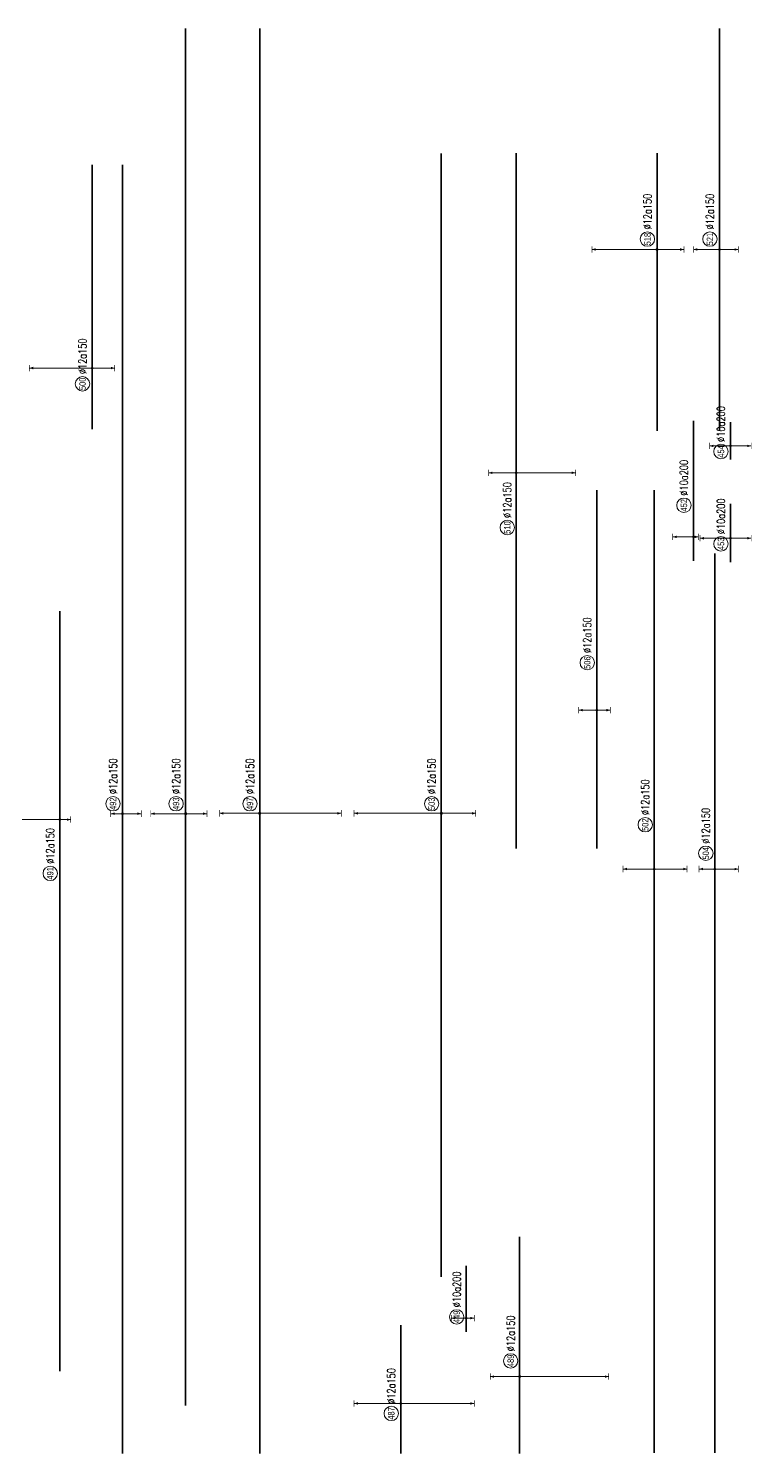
# Model space of a CAD drawing. Header units: millimetres. Extents: x -415354 to 883813, y -531490 to 486716.
# Drawn here: x 420733 to 465893, y -247172 to -158130 of the extents above; entities that cross this region are included whole.
import ezdxf
from ezdxf.enums import TextEntityAlignment as Align

# ---------------------------------------------------------------- set-up
doc = ezdxf.new("R2010")
doc.units = ezdxf.units.MM
doc.header["$MEASUREMENT"] = 0
for name, color, linetype, lineweight in [('NDC_S_DIM', 1, 'Continuous', 15), ('NDC_S_REBAR', 4, 'Continuous', 35), ('NDC_S_VN TEXT', 7, 'Continuous', 20)]:
    doc.layers.add(name, color=color, linetype=linetype, lineweight=lineweight)
doc.styles.add('ARIAL', font='arial.ttf', dxfattribs={"width": 0.8})
doc.styles.add('NDC_EN TXT', font='romans.shx', dxfattribs={"width": 0.8})

# ---------------------------------------------------------------- blocks, each defined once
blk = doc.blocks.new('*U1218')
h = blk.add_hatch(color=6)
edge = h.paths.add_edge_path()
edge.add_arc((-13.89, 0), 0.3, 0, 360)
at = {"layer": 'NDC_S_DIM', "color": 8}
for q in [(-13.89, 10.88), (-13.89, -6.62)]:
    blk.add_line((-13.89, 0), q, dxfattribs=at)
for points in [[(-14.89, 10.88, 0.2, 0.2, 0), (-12.89, 10.88, 0, 0, 0)], [(-14.89, -6.62, 0.2, 0.2, 0), (-12.89, -6.62, 0, 0, 0)]]:
    blk.add_lwpolyline(points, format="xyseb", dxfattribs=at)
at = {"layer": 'NDC_S_DIM'}
blk.add_circle((-10.79, 3), 2.25, dxfattribs=at)
at = {"layer": 'NDC_S_DIM', "color": 6}
blk.add_circle((-13.89, 0), 0.3, dxfattribs=at)
at = {"layer": 'NDC_S_DIM', "color": 8}
for points in [[(-14.29, 9.68), (-13.89, 10.88), (-13.49, 9.68)], [(-14.29, -5.42), (-13.89, -6.62), (-13.49, -5.42)]]:
    blk.add_solid(points, dxfattribs=at)
at = {"layer": 'NDC_S_REBAR'}
for p, q in [((0, 0), (-198.78, 0)), ((-198.78, 0), (-198.78, 0)), ((0, 0), (231.42, 0)), ((231.42, 0), (231.42, 0)), ((231.42, 0), (231.42, 0)), ((-198.78, 0), (-198.78, 0))]:
    blk.add_line(p, q, dxfattribs=at)
at = {"layer": 'NDC_S_VN TEXT', "style": 'ARIAL', "width": 0.8}
blk.add_attdef('KHT', text='', height=2, dxfattribs=at).set_placement((-10.79, 3), align=Align.MIDDLE_CENTER)
at = {"layer": 'NDC_S_VN TEXT', "color": 3, "style": 'NDC_EN TXT', "width": 0.75}
blk.add_attdef('DKT', (-7.79, 1.75), '', height=2.5, dxfattribs=at)
blk = doc.blocks.new('*U1217')
h = blk.add_hatch(color=6)
edge = h.paths.add_edge_path()
edge.add_arc((-71.2, 0), 0.3, 0, 360)
at = {"layer": 'NDC_S_DIM', "color": 8}
for q in [(-71.2, 12.5), (-71.2, -25.5)]:
    blk.add_line((-71.2, 0), q, dxfattribs=at)
for points in [[(-72.2, 12.5, 0.2, 0.2, 0), (-70.2, 12.5, 0, 0, 0)], [(-72.2, -25.5, 0.2, 0.2, 0), (-70.2, -25.5, 0, 0, 0)]]:
    blk.add_lwpolyline(points, format="xyseb", dxfattribs=at)
at = {"layer": 'NDC_S_DIM'}
blk.add_circle((-68.22, 3.02), 2.25, dxfattribs=at)
at = {"layer": 'NDC_S_DIM', "color": 6}
blk.add_circle((-71.2, 0), 0.3, dxfattribs=at)
at = {"layer": 'NDC_S_DIM', "color": 8}
for points in [[(-71.6, 11.3), (-71.2, 12.5), (-70.8, 11.3)], [(-71.6, -24.3), (-71.2, -25.5), (-70.8, -24.3)]]:
    blk.add_solid(points, dxfattribs=at)
at = {"layer": 'NDC_S_REBAR'}
for p, q in [((0, 0), (-271.2, 0)), ((-271.2, 0), (-271.2, 0)), ((0, 0), (174, 0)), ((174, 0), (174, 0)), ((174, 0), (174, 0)), ((-271.2, 0), (-271.2, 0))]:
    blk.add_line(p, q, dxfattribs=at)
at = {"layer": 'NDC_S_VN TEXT', "style": 'ARIAL', "width": 0.8}
blk.add_attdef('KHT', text='', height=2, dxfattribs=at).set_placement((-68.22, 3.02), align=Align.MIDDLE_CENTER)
at = {"layer": 'NDC_S_VN TEXT', "color": 3, "style": 'NDC_EN TXT', "width": 0.75}
blk.add_attdef('DKT', (-65.22, 1.77), '', height=2.5, dxfattribs=at)
blk = doc.blocks.new('*U1216')
h = blk.add_hatch(color=6)
edge = h.paths.add_edge_path()
edge.add_arc((15.1, 0), 0.3, 0, 360)
at = {"layer": 'NDC_S_DIM', "color": 8}
for q in [(15.1, 8.63), (15.1, -18.52)]:
    blk.add_line((15.1, 0), q, dxfattribs=at)
for points in [[(14.1, 8.63, 0.2, 0.2, 0), (16.1, 8.63, 0, 0, 0)], [(14.1, -18.52, 0.2, 0.2, 0), (16.1, -18.52, 0, 0, 0)]]:
    blk.add_lwpolyline(points, format="xyseb", dxfattribs=at)
at = {"layer": 'NDC_S_DIM'}
blk.add_circle((-1.99, 2.8), 2.25, dxfattribs=at)
at = {"layer": 'NDC_S_DIM', "color": 6}
blk.add_circle((15.1, 0), 0.3, dxfattribs=at)
at = {"layer": 'NDC_S_DIM', "color": 8}
for points in [[(14.7, 7.43), (15.1, 8.63), (15.5, 7.43)], [(14.7, -17.32), (15.1, -18.52), (15.5, -17.32)]]:
    blk.add_solid(points, dxfattribs=at)
at = {"layer": 'NDC_S_REBAR'}
for p, q in [((0, 0), (-102.28, 0)), ((-102.28, 0), (-102.28, 0)), ((0, 0), (114.92, 0)), ((114.92, 0), (114.92, 0)), ((114.92, 0), (114.92, 0)), ((-102.28, 0), (-102.28, 0))]:
    blk.add_line(p, q, dxfattribs=at)
at = {"layer": 'NDC_S_VN TEXT', "style": 'ARIAL', "width": 0.8}
blk.add_attdef('KHT', text='', height=2, dxfattribs=at).set_placement((-1.99, 2.8), align=Align.MIDDLE_CENTER)
at = {"layer": 'NDC_S_VN TEXT', "color": 3, "style": 'NDC_EN TXT', "width": 0.75}
blk.add_attdef('DKT', (1.01, 1.55), '', height=2.5, dxfattribs=at)
blk = doc.blocks.new('*U1215')
h = blk.add_hatch(color=6)
edge = h.paths.add_edge_path()
edge.add_arc((-6.91, 0), 0.3, 0, 360)
at = {"layer": 'NDC_S_DIM', "color": 8}
for q in [(-6.91, 9.19), (-6.91, -27.81)]:
    blk.add_line((-6.91, 0), q, dxfattribs=at)
for points in [[(-7.91, 9.19, 0.2, 0.2, 0), (-5.91, 9.19, 0, 0, 0)], [(-7.91, -27.81, 0.2, 0.2, 0), (-5.91, -27.81, 0, 0, 0)]]:
    blk.add_lwpolyline(points, format="xyseb", dxfattribs=at)
at = {"layer": 'NDC_S_DIM'}
blk.add_circle((-1.99, 2.8), 2.25, dxfattribs=at)
at = {"layer": 'NDC_S_DIM', "color": 6}
blk.add_circle((-6.91, 0), 0.3, dxfattribs=at)
at = {"layer": 'NDC_S_DIM', "color": 8}
for points in [[(-7.31, 7.99), (-6.91, 9.19), (-6.51, 7.99)], [(-7.31, -26.61), (-6.91, -27.81), (-6.51, -26.61)]]:
    blk.add_solid(points, dxfattribs=at)
at = {"layer": 'NDC_S_REBAR'}
for p, q in [((0, 0), (-30.93, 0)), ((-30.93, 0), (-30.93, 0)), ((0, 0), (36.78, 0)), ((36.78, 0), (36.78, 0)), ((36.78, 0), (36.78, 0)), ((-30.93, 0), (-30.93, 0))]:
    blk.add_line(p, q, dxfattribs=at)
at = {"layer": 'NDC_S_VN TEXT', "style": 'ARIAL', "width": 0.8}
blk.add_attdef('KHT', text='', height=2, dxfattribs=at).set_placement((-1.99, 2.8), align=Align.MIDDLE_CENTER)
at = {"layer": 'NDC_S_VN TEXT', "color": 3, "style": 'NDC_EN TXT', "width": 0.75}
blk.add_attdef('DKT', (1.01, 1.55), '', height=2.5, dxfattribs=at)
blk = doc.blocks.new('*U1214')
h = blk.add_hatch(color=6)
edge = h.paths.add_edge_path()
edge.add_arc((-6.91, 0), 0.3, 0, 360)
at = {"layer": 'NDC_S_DIM', "color": 8}
for q in [(-6.91, 4.88), (-6.91, -7.37)]:
    blk.add_line((-6.91, 0), q, dxfattribs=at)
for points in [[(-7.91, 4.88, 0.2, 0.2, 0), (-5.91, 4.88, 0, 0, 0)], [(-7.91, -7.37, 0.2, 0.2, 0), (-5.91, -7.37, 0, 0, 0)]]:
    blk.add_lwpolyline(points, format="xyseb", dxfattribs=at)
at = {"layer": 'NDC_S_DIM'}
blk.add_circle((-1.99, 2.8), 2.25, dxfattribs=at)
at = {"layer": 'NDC_S_DIM', "color": 6}
blk.add_circle((-6.91, 0), 0.3, dxfattribs=at)
at = {"layer": 'NDC_S_DIM', "color": 8}
for points in [[(-7.31, 3.68), (-6.91, 4.88), (-6.51, 3.68)], [(-7.31, -6.17), (-6.91, -7.37), (-6.51, -6.17)]]:
    blk.add_solid(points, dxfattribs=at)
at = {"layer": 'NDC_S_REBAR'}
for p, q in [((0, 0), (-189.33, 0)), ((-189.33, 0), (-189.33, 0)), ((0, 0), (91.69, 0)), ((91.69, 0), (91.69, 0)), ((91.69, 0), (91.69, 0)), ((-189.33, 0), (-189.33, 0))]:
    blk.add_line(p, q, dxfattribs=at)
at = {"layer": 'NDC_S_VN TEXT', "style": 'ARIAL', "width": 0.8}
blk.add_attdef('KHT', text='', height=2, dxfattribs=at).set_placement((-1.99, 2.8), align=Align.MIDDLE_CENTER)
at = {"layer": 'NDC_S_VN TEXT', "color": 3, "style": 'NDC_EN TXT', "width": 0.75}
blk.add_attdef('DKT', (1.01, 1.55), '', height=2.5, dxfattribs=at)
blk = doc.blocks.new('*U1202')
h = blk.add_hatch(color=6)
edge = h.paths.add_edge_path()
edge.add_arc((-2.99, 0), 0.3, 0, 360)
at = {"layer": 'NDC_S_DIM', "color": 8}
for q in [(-2.99, 20.34), (-2.99, -8.41)]:
    blk.add_line((-2.99, 0), q, dxfattribs=at)
for points in [[(-3.99, 20.34, 0.2, 0.2, 0), (-1.99, 20.34, 0, 0, 0)], [(-3.99, -8.41, 0.2, 0.2, 0), (-1.99, -8.41, 0, 0, 0)]]:
    blk.add_lwpolyline(points, format="xyseb", dxfattribs=at)
at = {"layer": 'NDC_S_DIM'}
blk.add_circle((0.25, 3), 2.25, dxfattribs=at)
at = {"layer": 'NDC_S_DIM', "color": 6}
blk.add_circle((-2.99, 0), 0.3, dxfattribs=at)
at = {"layer": 'NDC_S_DIM', "color": 8}
for points in [[(-3.39, 19.14), (-2.99, 20.34), (-2.59, 19.14)], [(-3.39, -7.21), (-2.99, -8.41), (-2.59, -7.21)]]:
    blk.add_solid(points, dxfattribs=at)
at = {"layer": 'NDC_S_REBAR'}
for p, q in [((0, 0), (-59.65, 0)), ((-59.65, 0), (-59.65, 0)), ((0, 0), (27.05, 0)), ((27.05, 0), (27.05, 0)), ((27.05, 0), (27.05, 0)), ((-59.65, 0), (-59.65, 0))]:
    blk.add_line(p, q, dxfattribs=at)
at = {"layer": 'NDC_S_VN TEXT', "style": 'ARIAL', "width": 0.8}
blk.add_attdef('KHT', text='', height=2, dxfattribs=at).set_placement((0.25, 3), align=Align.MIDDLE_CENTER)
at = {"layer": 'NDC_S_VN TEXT', "color": 3, "style": 'NDC_EN TXT', "width": 0.75}
blk.add_attdef('DKT', (3.25, 1.75), '', height=2.5, dxfattribs=at)
blk = doc.blocks.new('*U1195')
h = blk.add_hatch(color=6)
edge = h.paths.add_edge_path()
edge.add_arc((1.45, 0), 0.3, 0, 360)
at = {"layer": 'NDC_S_DIM', "color": 8}
for q in [(1.45, 4.69), (1.45, -2.47)]:
    blk.add_line((1.45, 0), q, dxfattribs=at)
for points in [[(0.45, 4.69, 0.2, 0.2, 0), (2.45, 4.69, 0, 0, 0)], [(0.45, -2.47, 0.2, 0.2, 0), (2.45, -2.47, 0, 0, 0)]]:
    blk.add_lwpolyline(points, format="xyseb", dxfattribs=at)
at = {"layer": 'NDC_S_DIM'}
blk.add_circle((1.85, 3), 2.25, dxfattribs=at)
at = {"layer": 'NDC_S_DIM', "color": 6}
blk.add_circle((1.45, 0), 0.3, dxfattribs=at)
at = {"layer": 'NDC_S_DIM', "color": 8}
for points in [[(1.05, 3.49), (1.45, 4.69), (1.85, 3.49)], [(1.05, -1.27), (1.45, -2.47), (1.85, -1.27)]]:
    blk.add_solid(points, dxfattribs=at)
at = {"layer": 'NDC_S_REBAR'}
for p, q in [((0, 0), (-2.82, 0)), ((-2.82, 0), (-2.82, 0)), ((0, 0), (17.82, 0)), ((17.82, 0), (17.82, 0)), ((17.82, 0), (17.82, 0)), ((-2.82, 0), (-2.82, 0))]:
    blk.add_line(p, q, dxfattribs=at)
at = {"layer": 'NDC_S_VN TEXT', "style": 'ARIAL', "width": 0.8}
blk.add_attdef('KHT', text='', height=2, dxfattribs=at).set_placement((1.85, 3), align=Align.MIDDLE_CENTER)
at = {"layer": 'NDC_S_VN TEXT', "color": 3, "style": 'NDC_EN TXT', "width": 0.75}
blk.add_attdef('DKT', (4.85, 1.75), '', height=2.5, dxfattribs=at)
blk = doc.blocks.new('*U1190')
h = blk.add_hatch(color=6)
edge = h.paths.add_edge_path()
edge.add_arc((-71.2, 0), 0.3, 0, 360)
at = {"layer": 'NDC_S_DIM', "color": 8}
for q in [(-71.2, 27.23), (-71.2, -10.77)]:
    blk.add_line((-71.2, 0), q, dxfattribs=at)
for points in [[(-72.2, 27.23, 0.2, 0.2, 0), (-70.2, 27.23, 0, 0, 0)], [(-72.2, -10.77, 0.2, 0.2, 0), (-70.2, -10.77, 0, 0, 0)]]:
    blk.add_lwpolyline(points, format="xyseb", dxfattribs=at)
at = {"layer": 'NDC_S_DIM'}
blk.add_circle((-68.22, 3.02), 2.25, dxfattribs=at)
at = {"layer": 'NDC_S_DIM', "color": 6}
blk.add_circle((-71.2, 0), 0.3, dxfattribs=at)
at = {"layer": 'NDC_S_DIM', "color": 8}
for points in [[(-71.6, 26.03), (-71.2, 27.23), (-70.8, 26.03)], [(-71.6, -9.57), (-71.2, -10.77), (-70.8, -9.57)]]:
    blk.add_solid(points, dxfattribs=at)
at = {"layer": 'NDC_S_REBAR'}
for p, q in [((0, 0), (-216.03, 0)), ((-216.03, 0), (-216.03, 0)), ((0, 0), (135, 0)), ((135, 0), (135, 0)), ((135, 0), (135, 0)), ((-216.03, 0), (-216.03, 0))]:
    blk.add_line(p, q, dxfattribs=at)
at = {"layer": 'NDC_S_VN TEXT', "style": 'ARIAL', "width": 0.8}
blk.add_attdef('KHT', text='', height=2, dxfattribs=at).set_placement((-68.22, 3.02), align=Align.MIDDLE_CENTER)
at = {"layer": 'NDC_S_VN TEXT', "color": 3, "style": 'NDC_EN TXT', "width": 0.75}
blk.add_attdef('DKT', (-65.22, 1.77), '', height=2.5, dxfattribs=at)
blk = doc.blocks.new('*U1184')
h = blk.add_hatch(color=6)
edge = h.paths.add_edge_path()
edge.add_arc((-2.99, 0), 0.3, 0, 360)
at = {"layer": 'NDC_S_DIM', "color": 8}
for q in [(-2.99, 6.5), (-2.99, -1.52)]:
    blk.add_line((-2.99, 0), q, dxfattribs=at)
for points in [[(-3.99, 6.5, 0.2, 0.2, 0), (-1.99, 6.5, 0, 0, 0)], [(-3.99, -1.52, 0.2, 0.2, 0), (-1.99, -1.52, 0, 0, 0)]]:
    blk.add_lwpolyline(points, format="xyseb", dxfattribs=at)
at = {"layer": 'NDC_S_DIM'}
blk.add_circle((6.9, 3), 2.25, dxfattribs=at)
at = {"layer": 'NDC_S_DIM', "color": 6}
blk.add_circle((-2.99, 0), 0.3, dxfattribs=at)
at = {"layer": 'NDC_S_DIM', "color": 8}
for points in [[(-3.39, 5.3), (-2.99, 6.5), (-2.59, 5.3)], [(-3.39, -0.32), (-2.99, -1.52), (-2.59, -0.32)]]:
    blk.add_solid(points, dxfattribs=at)
at = {"layer": 'NDC_S_REBAR'}
for p, q in [((0, 0), (-10.42, 0)), ((-10.42, 0), (-10.42, 0)), ((0, 0), (33.28, 0)), ((33.28, 0), (33.28, 0)), ((33.28, 0), (33.28, 0)), ((-10.42, 0), (-10.42, 0))]:
    blk.add_line(p, q, dxfattribs=at)
at = {"layer": 'NDC_S_VN TEXT', "style": 'ARIAL', "width": 0.8}
blk.add_attdef('KHT', text='', height=2, dxfattribs=at).set_placement((6.9, 3), align=Align.MIDDLE_CENTER)
at = {"layer": 'NDC_S_VN TEXT', "color": 3, "style": 'NDC_EN TXT', "width": 0.75}
blk.add_attdef('DKT', (9.9, 1.75), '', height=2.5, dxfattribs=at)
blk = doc.blocks.new('*U1183')
h = blk.add_hatch(color=6)
edge = h.paths.add_edge_path()
edge.add_arc((-2.99, 0), 0.3, 0, 360)
at = {"layer": 'NDC_S_DIM', "color": 8}
for q in [(-2.99, 5.65), (-2.99, -4.2)]:
    blk.add_line((-2.99, 0), q, dxfattribs=at)
for points in [[(-3.99, 5.65, 0.2, 0.2, 0), (-1.99, 5.65, 0, 0, 0)], [(-3.99, -4.2, 0.2, 0.2, 0), (-1.99, -4.2, 0, 0, 0)]]:
    blk.add_lwpolyline(points, format="xyseb", dxfattribs=at)
at = {"layer": 'NDC_S_DIM'}
blk.add_circle((11.84, 3), 2.25, dxfattribs=at)
at = {"layer": 'NDC_S_DIM', "color": 6}
blk.add_circle((-2.99, 0), 0.3, dxfattribs=at)
at = {"layer": 'NDC_S_DIM', "color": 8}
for points in [[(-3.39, 4.45), (-2.99, 5.65), (-2.59, 4.45)], [(-3.39, -3), (-2.99, -4.2), (-2.59, -3)]]:
    blk.add_solid(points, dxfattribs=at)
at = {"layer": 'NDC_S_REBAR'}
for p, q in [((0, 0), (-46.23, 0)), ((-46.23, 0), (-46.23, 0)), ((0, 0), (65.72, 0)), ((65.72, 0), (65.72, 0)), ((65.72, 0), (65.72, 0)), ((-46.23, 0), (-46.23, 0))]:
    blk.add_line(p, q, dxfattribs=at)
at = {"layer": 'NDC_S_VN TEXT', "style": 'ARIAL', "width": 0.8}
blk.add_attdef('KHT', text='', height=2, dxfattribs=at).set_placement((11.84, 3), align=Align.MIDDLE_CENTER)
at = {"layer": 'NDC_S_VN TEXT', "color": 3, "style": 'NDC_EN TXT', "width": 0.75}
blk.add_attdef('DKT', (14.84, 1.75), '', height=2.5, dxfattribs=at)
blk = doc.blocks.new('*U1144')
h = blk.add_hatch(color=6)
edge = h.paths.add_edge_path()
edge.add_arc((-2.99, 0), 0.3, 0, 360)
at = {"layer": 'NDC_S_DIM', "color": 8}
for q in [(-2.99, 19.56), (-2.99, -7.09)]:
    blk.add_line((-2.99, 0), q, dxfattribs=at)
for points in [[(-3.99, 19.56, 0.2, 0.2, 0), (-1.99, 19.56, 0, 0, 0)], [(-3.99, -7.09, 0.2, 0.2, 0), (-1.99, -7.09, 0, 0, 0)]]:
    blk.add_lwpolyline(points, format="xyseb", dxfattribs=at)
at = {"layer": 'NDC_S_DIM'}
blk.add_circle((-7.91, 3), 2.25, dxfattribs=at)
at = {"layer": 'NDC_S_DIM', "color": 6}
blk.add_circle((-2.99, 0), 0.3, dxfattribs=at)
at = {"layer": 'NDC_S_DIM', "color": 8}
for points in [[(-3.39, 18.36), (-2.99, 19.56), (-2.59, 18.36)], [(-3.39, -5.89), (-2.99, -7.09), (-2.59, -5.89)]]:
    blk.add_solid(points, dxfattribs=at)
at = {"layer": 'NDC_S_REBAR'}
for p, q in [((0, 0), (-22.1, 0)), ((-22.1, 0), (-22.1, 0)), ((0, 0), (60.46, 0)), ((60.46, 0), (60.46, 0)), ((60.46, 0), (60.46, 0)), ((-22.1, 0), (-22.1, 0))]:
    blk.add_line(p, q, dxfattribs=at)
at = {"layer": 'NDC_S_VN TEXT', "style": 'ARIAL', "width": 0.8}
blk.add_attdef('KHT', text='', height=2, dxfattribs=at).set_placement((-7.91, 3), align=Align.MIDDLE_CENTER)
at = {"layer": 'NDC_S_VN TEXT', "color": 3, "style": 'NDC_EN TXT', "width": 0.75}
blk.add_attdef('DKT', (-4.91, 1.75), '', height=2.5, dxfattribs=at)
blk = doc.blocks.new('*U1143')
h = blk.add_hatch(color=6)
edge = h.paths.add_edge_path()
edge.add_arc((-13.89, 0), 0.3, 0, 360)
at = {"layer": 'NDC_S_DIM', "color": 8}
for q in [(-13.89, 3.69), (-13.89, -5.81)]:
    blk.add_line((-13.89, 0), q, dxfattribs=at)
for points in [[(-14.89, 3.69, 0.2, 0.2, 0), (-12.89, 3.69, 0, 0, 0)], [(-14.89, -5.81, 0.2, 0.2, 0), (-12.89, -5.81, 0, 0, 0)]]:
    blk.add_lwpolyline(points, format="xyseb", dxfattribs=at)
at = {"layer": 'NDC_S_DIM'}
blk.add_circle((-10.79, 3), 2.25, dxfattribs=at)
at = {"layer": 'NDC_S_DIM', "color": 6}
blk.add_circle((-13.89, 0), 0.3, dxfattribs=at)
at = {"layer": 'NDC_S_DIM', "color": 8}
for points in [[(-14.29, 2.49), (-13.89, 3.69), (-13.49, 2.49)], [(-14.29, -4.61), (-13.89, -5.81), (-13.49, -4.61)]]:
    blk.add_solid(points, dxfattribs=at)
at = {"layer": 'NDC_S_REBAR'}
for p, q in [((0, 0), (-213.78, 0)), ((-213.78, 0), (-213.78, 0)), ((0, 0), (188.78, 0)), ((188.78, 0), (188.78, 0)), ((188.78, 0), (188.78, 0)), ((-213.78, 0), (-213.78, 0))]:
    blk.add_line(p, q, dxfattribs=at)
at = {"layer": 'NDC_S_VN TEXT', "style": 'ARIAL', "width": 0.8}
blk.add_attdef('KHT', text='', height=2, dxfattribs=at).set_placement((-10.79, 3), align=Align.MIDDLE_CENTER)
at = {"layer": 'NDC_S_VN TEXT', "color": 3, "style": 'NDC_EN TXT', "width": 0.75}
blk.add_attdef('DKT', (-7.79, 1.75), '', height=2.5, dxfattribs=at)
blk = doc.blocks.new('*U1131')
h = blk.add_hatch(color=6)
edge = h.paths.add_edge_path()
edge.add_arc((-2.99, 0), 0.3, 0, 360)
at = {"layer": 'NDC_S_DIM', "color": 8}
for q in [(-2.99, 17.58), (-2.99, -3.42)]:
    blk.add_line((-2.99, 0), q, dxfattribs=at)
for points in [[(-3.99, 17.58, 0.2, 0.2, 0), (-1.99, 17.58, 0, 0, 0)], [(-3.99, -3.42, 0.2, 0.2, 0), (-1.99, -3.42, 0, 0, 0)]]:
    blk.add_lwpolyline(points, format="xyseb", dxfattribs=at)
at = {"layer": 'NDC_S_DIM'}
blk.add_circle((-19.79, 3), 2.25, dxfattribs=at)
at = {"layer": 'NDC_S_DIM', "color": 6}
blk.add_circle((-2.99, 0), 0.3, dxfattribs=at)
at = {"layer": 'NDC_S_DIM', "color": 8}
for points in [[(-3.39, 16.38), (-2.99, 17.58), (-2.59, 16.38)], [(-3.39, -2.22), (-2.99, -3.42), (-2.59, -2.22)]]:
    blk.add_solid(points, dxfattribs=at)
at = {"layer": 'NDC_S_REBAR'}
for p, q in [((0, 0), (-175.27, 0)), ((-175.27, 0), (-175.27, 0)), ((0, 0), (62.18, 0)), ((62.18, 0), (62.18, 0)), ((62.18, 0), (62.18, 0)), ((-175.27, 0), (-175.27, 0))]:
    blk.add_line(p, q, dxfattribs=at)
at = {"layer": 'NDC_S_VN TEXT', "style": 'ARIAL', "width": 0.8}
blk.add_attdef('KHT', text='', height=2, dxfattribs=at).set_placement((-19.79, 3), align=Align.MIDDLE_CENTER)
at = {"layer": 'NDC_S_VN TEXT', "color": 3, "style": 'NDC_EN TXT', "width": 0.75}
blk.add_attdef('DKT', (-16.79, 1.75), '', height=2.5, dxfattribs=at)
blk = doc.blocks.new('*U1129')
h = blk.add_hatch(color=6)
edge = h.paths.add_edge_path()
edge.add_arc((-2.99, 0), 0.3, 0, 360)
at = {"layer": 'NDC_S_DIM', "color": 8}
for q in [(-2.99, 14.61), (-2.99, -22.89)]:
    blk.add_line((-2.99, 0), q, dxfattribs=at)
for points in [[(-3.99, 14.61, 0.2, 0.2, 0), (-1.99, 14.61, 0, 0, 0)], [(-3.99, -22.89, 0.2, 0.2, 0), (-1.99, -22.89, 0, 0, 0)]]:
    blk.add_lwpolyline(points, format="xyseb", dxfattribs=at)
at = {"layer": 'NDC_S_DIM'}
blk.add_circle((-6.13, 3), 2.25, dxfattribs=at)
at = {"layer": 'NDC_S_DIM', "color": 6}
blk.add_circle((-2.99, 0), 0.3, dxfattribs=at)
at = {"layer": 'NDC_S_DIM', "color": 8}
for points in [[(-3.39, 13.41), (-2.99, 14.61), (-2.59, 13.41)], [(-3.39, -21.69), (-2.99, -22.89), (-2.59, -21.69)]]:
    blk.add_solid(points, dxfattribs=at)
at = {"layer": 'NDC_S_REBAR'}
for p, q in [((0, 0), (-18.63, 0)), ((-18.63, 0), (-18.63, 0)), ((0, 0), (21.42, 0)), ((21.42, 0), (21.42, 0)), ((21.42, 0), (21.42, 0)), ((-18.63, 0), (-18.63, 0))]:
    blk.add_line(p, q, dxfattribs=at)
at = {"layer": 'NDC_S_VN TEXT', "style": 'ARIAL', "width": 0.8}
blk.add_attdef('KHT', text='', height=2, dxfattribs=at).set_placement((-6.13, 3), align=Align.MIDDLE_CENTER)
at = {"layer": 'NDC_S_VN TEXT', "color": 3, "style": 'NDC_EN TXT', "width": 0.75}
blk.add_attdef('DKT', (-3.13, 1.75), '', height=2.5, dxfattribs=at)
blk = doc.blocks.new('*U1128')
h = blk.add_hatch(color=6)
edge = h.paths.add_edge_path()
edge.add_arc((-2.99, 0), 0.3, 0, 360)
at = {"layer": 'NDC_S_DIM', "color": 8}
for q in [(-2.99, 9.54), (-2.99, -6.43)]:
    blk.add_line((-2.99, 0), q, dxfattribs=at)
for points in [[(-3.99, 9.54, 0.2, 0.2, 0), (-1.99, 9.54, 0, 0, 0)], [(-3.99, -6.43, 0.2, 0.2, 0), (-1.99, -6.43, 0, 0, 0)]]:
    blk.add_lwpolyline(points, format="xyseb", dxfattribs=at)
at = {"layer": 'NDC_S_DIM'}
blk.add_circle((-4.73, 3), 2.25, dxfattribs=at)
at = {"layer": 'NDC_S_DIM', "color": 6}
blk.add_circle((-2.99, 0), 0.3, dxfattribs=at)
at = {"layer": 'NDC_S_DIM', "color": 8}
for points in [[(-3.39, 8.34), (-2.99, 9.54), (-2.59, 8.34)], [(-3.39, -5.23), (-2.99, -6.43), (-2.59, -5.23)]]:
    blk.add_solid(points, dxfattribs=at)
at = {"layer": 'NDC_S_REBAR'}
for p, q in [((0, 0), (-10.42, 0)), ((-10.42, 0), (-10.42, 0)), ((0, 0), (7.78, 0)), ((7.78, 0), (7.78, 0)), ((7.78, 0), (7.78, 0)), ((-10.42, 0), (-10.42, 0))]:
    blk.add_line(p, q, dxfattribs=at)
at = {"layer": 'NDC_S_VN TEXT', "style": 'ARIAL', "width": 0.8}
blk.add_attdef('KHT', text='', height=2, dxfattribs=at).set_placement((-4.73, 3), align=Align.MIDDLE_CENTER)
at = {"layer": 'NDC_S_VN TEXT', "color": 3, "style": 'NDC_EN TXT', "width": 0.75}
blk.add_attdef('DKT', (-1.73, 1.75), '', height=2.5, dxfattribs=at)
blk = doc.blocks.new('*U1127')
h = blk.add_hatch(color=6)
edge = h.paths.add_edge_path()
edge.add_arc((-2.99, 0), 0.3, 0, 360)
at = {"layer": 'NDC_S_DIM', "color": 8}
for q in [(-2.99, 6.57), (-2.99, -6.43)]:
    blk.add_line((-2.99, 0), q, dxfattribs=at)
for points in [[(-3.99, 6.57, 0.2, 0.2, 0), (-1.99, 6.57, 0, 0, 0)], [(-3.99, -6.43, 0.2, 0.2, 0), (-1.99, -6.43, 0, 0, 0)]]:
    blk.add_lwpolyline(points, format="xyseb", dxfattribs=at)
at = {"layer": 'NDC_S_DIM'}
blk.add_circle((-4.73, 3), 2.25, dxfattribs=at)
at = {"layer": 'NDC_S_DIM', "color": 6}
blk.add_circle((-2.99, 0), 0.3, dxfattribs=at)
at = {"layer": 'NDC_S_DIM', "color": 8}
for points in [[(-3.39, 5.37), (-2.99, 6.57), (-2.59, 5.37)], [(-3.39, -5.23), (-2.99, -6.43), (-2.59, -5.23)]]:
    blk.add_solid(points, dxfattribs=at)
at = {"layer": 'NDC_S_REBAR'}
for p, q in [((0, 0), (-7.27, 0)), ((-7.27, 0), (-7.27, 0)), ((0, 0), (4.43, 0)), ((4.43, 0), (4.43, 0)), ((4.43, 0), (4.43, 0)), ((-7.27, 0), (-7.27, 0))]:
    blk.add_line(p, q, dxfattribs=at)
at = {"layer": 'NDC_S_VN TEXT', "style": 'ARIAL', "width": 0.8}
blk.add_attdef('KHT', text='', height=2, dxfattribs=at).set_placement((-4.73, 3), align=Align.MIDDLE_CENTER)
at = {"layer": 'NDC_S_VN TEXT', "color": 3, "style": 'NDC_EN TXT', "width": 0.75}
blk.add_attdef('DKT', (-1.73, 1.75), '', height=2.5, dxfattribs=at)
blk = doc.blocks.new('*U1126')
h = blk.add_hatch(color=6)
edge = h.paths.add_edge_path()
edge.add_arc((-2.99, 0), 0.3, 0, 360)
at = {"layer": 'NDC_S_DIM', "color": 8}
for q in [(-2.99, 8.1), (-2.99, -5.9)]:
    blk.add_line((-2.99, 0), q, dxfattribs=at)
for points in [[(-3.99, 8.1, 0.2, 0.2, 0), (-1.99, 8.1, 0, 0, 0)], [(-3.99, -5.9, 0.2, 0.2, 0), (-1.99, -5.9, 0, 0, 0)]]:
    blk.add_lwpolyline(points, format="xyseb", dxfattribs=at)
at = {"layer": 'NDC_S_DIM'}
blk.add_circle((0.25, 3), 2.25, dxfattribs=at)
at = {"layer": 'NDC_S_DIM', "color": 6}
blk.add_circle((-2.99, 0), 0.3, dxfattribs=at)
at = {"layer": 'NDC_S_DIM', "color": 8}
for points in [[(-3.39, 6.9), (-2.99, 8.1), (-2.59, 6.9)], [(-3.39, -4.7), (-2.99, -5.9), (-2.59, -4.7)]]:
    blk.add_solid(points, dxfattribs=at)
at = {"layer": 'NDC_S_REBAR'}
for p, q in [((0, 0), (-59.65, 0)), ((-59.65, 0), (-59.65, 0)), ((0, 0), (66.05, 0)), ((66.05, 0), (66.05, 0)), ((66.05, 0), (66.05, 0)), ((-59.65, 0), (-59.65, 0))]:
    blk.add_line(p, q, dxfattribs=at)
at = {"layer": 'NDC_S_VN TEXT', "style": 'ARIAL', "width": 0.8}
blk.add_attdef('KHT', text='', height=2, dxfattribs=at).set_placement((0.25, 3), align=Align.MIDDLE_CENTER)
at = {"layer": 'NDC_S_VN TEXT', "color": 3, "style": 'NDC_EN TXT', "width": 0.75}
blk.add_attdef('DKT', (3.25, 1.75), '', height=2.5, dxfattribs=at)
blk = doc.blocks.new('*U1121')
h = blk.add_hatch(color=6)
edge = h.paths.add_edge_path()
edge.add_arc((-6.91, 0), 0.3, 0, 360)
at = {"layer": 'NDC_S_DIM', "color": 8}
for q in [(-6.91, 9.72), (-6.91, -10.28)]:
    blk.add_line((-6.91, 0), q, dxfattribs=at)
for points in [[(-7.91, 9.72, 0.2, 0.2, 0), (-5.91, 9.72, 0, 0, 0)], [(-7.91, -10.28, 0.2, 0.2, 0), (-5.91, -10.28, 0, 0, 0)]]:
    blk.add_lwpolyline(points, format="xyseb", dxfattribs=at)
at = {"layer": 'NDC_S_DIM'}
blk.add_circle((6.93, 2.8), 2.25, dxfattribs=at)
at = {"layer": 'NDC_S_DIM', "color": 6}
blk.add_circle((-6.91, 0), 0.3, dxfattribs=at)
at = {"layer": 'NDC_S_DIM', "color": 8}
for points in [[(-7.31, 8.52), (-6.91, 9.72), (-6.51, 8.52)], [(-7.31, -9.08), (-6.91, -10.28), (-6.51, -9.08)]]:
    blk.add_solid(points, dxfattribs=at)
at = {"layer": 'NDC_S_REBAR'}
for p, q in [((0, 0), (-189.33, 0)), ((-189.33, 0), (-189.33, 0)), ((0, 0), (111.44, 0)), ((111.44, 0), (111.44, 0)), ((111.44, 0), (111.44, 0)), ((-189.33, 0), (-189.33, 0))]:
    blk.add_line(p, q, dxfattribs=at)
at = {"layer": 'NDC_S_VN TEXT', "style": 'ARIAL', "width": 0.8}
blk.add_attdef('KHT', text='', height=2, dxfattribs=at).set_placement((6.93, 2.8), align=Align.MIDDLE_CENTER)
at = {"layer": 'NDC_S_VN TEXT', "color": 3, "style": 'NDC_EN TXT', "width": 0.75}
blk.add_attdef('DKT', (9.93, 1.55), '', height=2.5, dxfattribs=at)

msp = doc.modelspace()

# ---------------------------------------------------------------- block references
at = {"xscale": 200, "yscale": 200, "zscale": 200, "rotation": 90}
for name, p, values in [('*U1218', (430549.2, -204414), {'KHT': '493', 'DKT': '%%C12a150'}), ('*U1217', (435171.8, -192930.9), {'KHT': '497', 'DKT': '%%C12a150'}), ('*U1126', (463893.6, -171339.7), {'KHT': '521', 'DKT': '%%C12a150'}), ('*U1190', (446519.2, -192930.9), {'KHT': '503', 'DKT': '%%C12a150'}), ('*U1216', (451198.6, -188913.6), {'KHT': '510', 'DKT': '%%C12a150'}), ('*U1202', (459991.1, -171339.7), {'KHT': '518', 'DKT': '%%C12a150'}), ('*U1144', (424703.9, -178750.2), {'KHT': '500', 'DKT': '%%c12a150'}), ('*U1143', (426611.2, -204414), {'KHT': '492', 'DKT': '%%C12a150'}), ('*U1127', (464586.2, -183616.4), {'KHT': '454', 'DKT': '%%C10a200'}), ('*U1184', (462272.7, -189300), {'KHT': '452', 'DKT': '%%C10a200'}), ('*U1183', (456233.6, -200124), {'KHT': '506', 'DKT': '%%C12a150'}), ('*U1121', (459815.7, -209268.9), {'KHT': '502', 'DKT': '%%C12a150'}), ('*U1128', (464586.2, -189385.4), {'KHT': '453', 'DKT': '%%C10a200'}), ('*U1214', (463599.2, -209268.9), {'KHT': '504', 'DKT': '%%C12a150'}), ('*U1131', (422689.6, -206965.8), {'KHT': '491', 'DKT': '%%C12a150'}), ('*U1215', (451411.5, -240986.4), {'KHT': '489', 'DKT': '%%C12a150'}), ('*U1195', (448078.5, -239005), {'KHT': '449', 'DKT': '%%c10a200'}), ('*U1129', (443993.9, -243444.4), {'KHT': '487', 'DKT': '%%C12a150'})]:
    msp.add_blockref(name, p, dxfattribs=at).add_auto_attribs(values)

doc.saveas('drawing.dxf')
